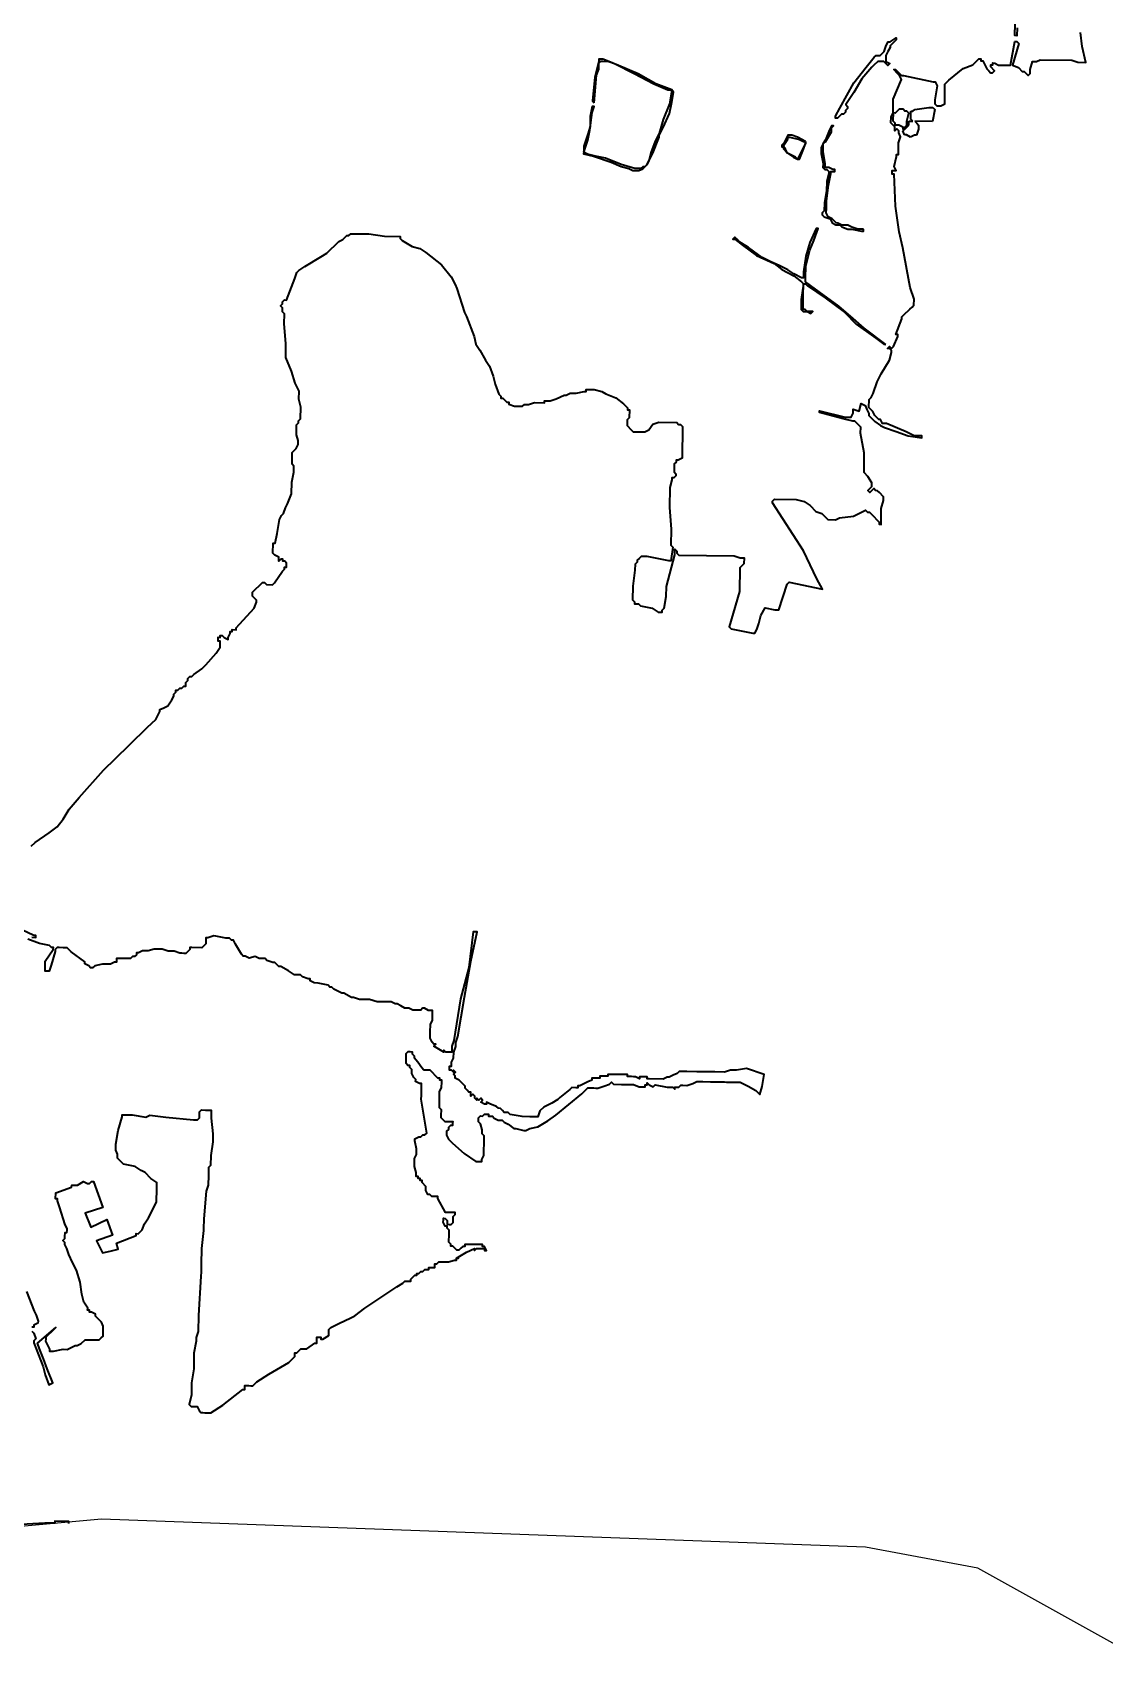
# Model space of a CAD drawing. Header units: metres. Extents: x 266208 to 280437, y 2124392 to 2131586.
# Drawn here: x 270812 to 272967, y 2125802 to 2129104 of the extents above; entities that cross this region are included whole.
import ezdxf

# ---------------------------------------------------------------- set-up
doc = ezdxf.new("R2010")
doc.units = ezdxf.units.M
doc.layers.add('HIGH TIDE LINE', color=7, linetype='Continuous', true_color=0xff00c5)
doc.layers.add('village', color=3, linetype='Continuous')

msp = doc.modelspace()

# ---------------------------------------------------------------- linework, layer by layer
at = {"layer": 'HIGH TIDE LINE', "lineweight": 35}
for p, q in [((272573.6, 2128917.9), (272573.7, 2128925.9)), ((272573.7, 2128925.9), (272581.7, 2128925.7)), ((272577.7, 2128929.8), (272578, 2128945.7)), ((272581.7, 2128925.7), (272577.7, 2128929.8)), ((272578, 2128945.7), (272582, 2128945.7)), ((272582, 2128945.7), (272586, 2128949.6)), ((272621.5, 2128925.2), (272585.6, 2128925.7)), ((272585.6, 2128925.7), (272589.6, 2128921.6)), ((272586, 2128949.6), (272613.9, 2128953.1)), ((272613.9, 2128953.1), (272621.9, 2128953)), ((272625.8, 2128949), (272621.5, 2128925.2)), ((272621.9, 2128953), (272625.8, 2128949)), ((272330.3, 2128889.6), (272330.3, 2128893.6)), ((272330.3, 2128893.6), (272334.3, 2128893.5)), ((272334.3, 2128893.5), (272354.2, 2128889.2)), ((272561.5, 2128906.1), (272565.5, 2128910)), ((272565.3, 2128898.1), (272561.5, 2128906.1)), ((272569.3, 2128898), (272565.3, 2128898.1)), ((272565.5, 2128910), (272573.6, 2128917.9)), ((272577.2, 2128893.9), (272569.3, 2128898)), ((272585.2, 2128897.8), (272577.2, 2128893.9)), ((272589.2, 2128897.8), (272585.2, 2128897.8)), ((272593.4, 2128909.6), (272589.2, 2128897.8)), ((272589.6, 2128921.6), (272593.5, 2128917.6)), ((272593.5, 2128917.6), (272593.4, 2128909.6)), ((272322.1, 2128877.8), (272330.3, 2128889.6)), ((272322.1, 2128873.8), (272322.1, 2128877.8)), ((272326, 2128869.7), (272322.1, 2128873.8)), ((272329.9, 2128861.7), (272326, 2128869.7)), ((272345.7, 2128853.5), (272329.9, 2128861.7)), ((272366, 2128881.1), (272353.7, 2128857.4)), ((272354.2, 2128889.2), (272362.1, 2128885.1)), ((272362.1, 2128885.1), (272366, 2128885.1)), ((272366, 2128885.1), (272366, 2128881.1)), ((272349.6, 2128849.5), (272345.7, 2128853.5)), ((272353.7, 2128857.4), (272349.6, 2128849.5))]:
    msp.add_line(p, q, dxfattribs=at)
for points in [[(270808.3, 2127466.2), (270816.3, 2127474), (270844.5, 2127493.5), (270860.6, 2127505.2), (270872.8, 2127521), (270885, 2127540.7), (270905.3, 2127564.3), (270953.9, 2127619.4), (270978.1, 2127642.9), (271006.4, 2127670.4), (271042.7, 2127705.7), (271058.9, 2127721.4), (271067.1, 2127737.2), (271067.1, 2127741.2), (271075.2, 2127745), (271083.2, 2127748.9), (271091.3, 2127760.7), (271095.4, 2127768.6), (271095.5, 2127772.6), (271099.5, 2127776.5), (271099.6, 2127780.5), (271103.5, 2127780.5), (271107.6, 2127784.4), (271111.6, 2127784.3), (271115.6, 2127788.2), (271119.6, 2127788.2), (271119.7, 2127796.2), (271123.7, 2127800.1), (271123.8, 2127804.1), (271127.8, 2127808), (271131.8, 2127807.9), (271135.9, 2127811.8), (271152, 2127823.6), (271160, 2127831.4), (271180.3, 2127855), (271188.4, 2127866.8), (271188.6, 2127878.8), (271184.6, 2127878.8), (271184.7, 2127886.8), (271188.7, 2127886.7), (271188.8, 2127890.7), (271192.8, 2127890.7), (271196.7, 2127886.6), (271204.6, 2127882.5), (271204.6, 2127886.5), (271208.7, 2127894.4), (271208.8, 2127898.4), (271212.8, 2127898.3), (271212.8, 2127902.3), (271220.8, 2127902.2), (271220.9, 2127906.2), (271257.3, 2127945.5), (271261.4, 2127957.4), (271261.5, 2127961.3), (271257.6, 2127965.4), (271253.6, 2127969.4), (271253.8, 2127977.4), (271274, 2127997), (271277.9, 2127996.9), (271281.9, 2127992.9), (271293.8, 2127992.7), (271297.8, 2127996.7), (271314.1, 2128020.3), (271318.2, 2128024.2), (271318.2, 2128028.2), (271322.2, 2128028.2), (271322.3, 2128036.1), (271318.4, 2128040.2), (271314.4, 2128040.2), (271314.5, 2128044.2), (271310.5, 2128044.3), (271306.4, 2128040.3), (271306.6, 2128048.3), (271298.7, 2128052.4), (271294.7, 2128056.4), (271295, 2128076.4), (271299, 2128076.3), (271303.3, 2128096.1), (271307.7, 2128124), (271311.8, 2128131.9), (271315.8, 2128135.8), (271320, 2128147.7), (271324.1, 2128155.6), (271332.3, 2128175.4), (271332.7, 2128199.3), (271336.9, 2128219.1), (271337.1, 2128231.1), (271333.2, 2128235.1), (271333.5, 2128259), (271337.6, 2128262.9), (271341.6, 2128266.8), (271345.7, 2128274.7), (271345.8, 2128282.7), (271342, 2128294.7), (271342.3, 2128314.6), (271346.3, 2128318.5), (271346.4, 2128322.5), (271350.4, 2128326.4), (271350.8, 2128350.3), (271347, 2128366.3), (271347.3, 2128382.2), (271339.5, 2128398.3), (271331.9, 2128422.3), (271320.4, 2128450.3), (271320.8, 2128478.2), (271317.4, 2128518.1), (271317.7, 2128538), (271313.8, 2128542), (271313.9, 2128550), (271310, 2128554), (271314, 2128558), (271314.1, 2128561.9), (271318.1, 2128565.9), (271322.1, 2128565.8), (271338.7, 2128609.4), (271342.8, 2128621.3), (271346.8, 2128625.2), (271358.9, 2128633), (271391, 2128652.4), (271403.1, 2128660.2), (271427.3, 2128683.8), (271435.4, 2128687.6), (271439.4, 2128691.5), (271443.4, 2128695.5), (271447.4, 2128695.4), (271451.5, 2128699.3), (271487.3, 2128698.8), (271519.1, 2128694.4), (271550.9, 2128693.9), (271550.9, 2128689.9), (271554.8, 2128685.9), (271574.5, 2128673.6), (271590.4, 2128669.4), (271602.2, 2128661.3), (271633.7, 2128636.9), (271653.3, 2128612.7), (271661, 2128596.7), (271664.9, 2128588.7), (271680.1, 2128540.7), (271684, 2128532.6), (271699.3, 2128492.6), (271703.1, 2128476.6), (271710.8, 2128464.5), (271722.5, 2128444.5), (271730.3, 2128432.4), (271737.9, 2128412.4), (271741.7, 2128396.4), (271749.4, 2128376.4), (271753.3, 2128372.3), (271753.2, 2128368.3), (271757.2, 2128368.3), (271765.1, 2128360.2), (271769, 2128360.1), (271769, 2128356.2), (271780.9, 2128352), (271796.8, 2128351.8), (271800.8, 2128355.7), (271808.8, 2128355.6), (271820.8, 2128359.4), (271840.7, 2128359.1), (271840.8, 2128363.1), (271852.7, 2128362.9), (271864.7, 2128366.7), (271880.7, 2128374.4), (271884.7, 2128374.4), (271892.7, 2128378.3), (271904.7, 2128378.1), (271920.7, 2128381.8), (271924.7, 2128381.8), (271924.7, 2128385.8), (271940.6, 2128385.5), (271956.5, 2128381.3), (271964.4, 2128377.2), (271984.2, 2128369), (271999.9, 2128356.8), (272003.9, 2128352.7), (272007.8, 2128348.7), (272007.7, 2128344.7), (272011.7, 2128344.7), (272011.5, 2128328.7), (272007.4, 2128324.8), (272007.3, 2128312.9), (272015.1, 2128304.8), (272019, 2128300.7), (272042.9, 2128300.4), (272050.9, 2128304.3), (272059.1, 2128316.1), (272071.1, 2128319.9), (272106.9, 2128319.4), (272110.8, 2128315.3), (272114.8, 2128315.3), (272118.7, 2128311.2), (272117.8, 2128247.5), (272109.8, 2128243.7), (272105.8, 2128243.7), (272105.7, 2128239.7), (272101.7, 2128235.8), (272101.5, 2128219.9), (272105.4, 2128215.8), (272105.3, 2128211.9), (272101.3, 2128207.9), (272097.3, 2128208), (272097.3, 2128204), (272093, 2128188.1), (272092.5, 2128148.3), (272095.8, 2128104.5), (272095.3, 2128072.6), (272099.3, 2128068.6), (272094.9, 2128040.8), (272090.9, 2128040.8), (272071, 2128045.1), (272047.2, 2128049.4), (272035.3, 2128049.6), (272031.2, 2128045.7), (272027.2, 2128041.8), (272027.1, 2128037.8), (272023.1, 2128033.8), (272022.9, 2128021.9), (272018.5, 2127990.1), (272018.1, 2127962.2), (272022, 2127958.2), (272021.9, 2127954.2), (272029.9, 2127954.1), (272033.8, 2127950.1), (272057.6, 2127945.7), (272069.5, 2127937.6), (272077.4, 2127937.5), (272077.5, 2127941.5), (272081.5, 2127945.4), (272085.9, 2127969.2), (272086.2, 2127989.1), (272103, 2128052.6), (272103.2, 2128064.5), (272107.1, 2128060.5), (272107, 2128056.5), (272111, 2128052.5), (272222.4, 2128050.8), (272234.3, 2128046.7), (272242.3, 2128046.6), (272242.1, 2128034.6), (272234, 2128026.8), (272233.3, 2127979), (272220.8, 2127935.4), (272212.4, 2127907.6), (272216.3, 2127903.6), (272260, 2127895), (272264, 2127894.9), (272268.1, 2127902.8), (272272.2, 2127914.7), (272276.4, 2127930.6), (272284.6, 2127946.4), (272304.5, 2127942.1), (272312.4, 2127942), (272329.1, 2127993.5), (272333.2, 2127997.5), (272400.2, 2127983.8), (272389, 2128004.6), (272362, 2128060.8), (272299.7, 2128157.2), (272299.7, 2128161.2), (272303.8, 2128165.2), (272347.5, 2128164.5), (272363.4, 2128160.3), (272375.2, 2128152.2), (272387, 2128140), (272398.9, 2128135.9), (272410.7, 2128123.8), (272426.6, 2128123.5), (272434.6, 2128127.4), (272462.5, 2128131), (272486.6, 2128142.6), (272490.5, 2128138.5), (272494.5, 2128138.5), (272498.4, 2128134.4), (272514.1, 2128118.3), (272514.1, 2128114.3), (272518, 2128114.2), (272518.5, 2128146.1), (272522.7, 2128161.9), (272522.8, 2128169.9), (272515, 2128178), (272511.1, 2128182), (272507.1, 2128182.1), (272503.2, 2128186.1), (272495.1, 2128178.3), (272491.2, 2128182.3), (272499.2, 2128190.2), (272499.4, 2128198.1), (272491.6, 2128210.2), (272483.7, 2128218.3), (272484.3, 2128258.1), (272476.9, 2128298), (272477.1, 2128310), (272469.2, 2128318.1), (272465.3, 2128322.1), (272461.3, 2128322.1), (272441.5, 2128326.4), (272393.9, 2128339.1), (272394, 2128343), (272445.5, 2128330.3), (272457.5, 2128330.2), (272461.6, 2128338.1), (272461.7, 2128346), (272473.6, 2128341.9), (272477.8, 2128357.8), (272485.7, 2128353.7), (272489.6, 2128345.6), (272493.4, 2128337.6), (272493.4, 2128333.6), (272501.2, 2128325.5), (272505.1, 2128321.5), (272517, 2128313.4), (272524.9, 2128309.3), (272548.6, 2128301), (272572.4, 2128292.6), (272600.2, 2128288.3), (272600.3, 2128292.2), (272584.4, 2128292.5), (272568.5, 2128300.7), (272529, 2128317.2), (272521, 2128317.3), (272517.1, 2128325.3), (272513.2, 2128325.4), (272505.3, 2128333.5), (272501.4, 2128341.5), (272497.5, 2128345.5), (272493.6, 2128349.6), (272493.8, 2128365.5), (272497.9, 2128369.4), (272502, 2128377.3), (272510.3, 2128401.1), (272518.5, 2128416.9), (272534.8, 2128444.5), (272539, 2128460.4), (272539.1, 2128464.4), (272535.2, 2128468.4), (272531.2, 2128468.5), (272535.2, 2128472.4), (272539.1, 2128468.4), (272543.2, 2128472.3), (272551.4, 2128492.1), (272551.5, 2128496.1), (272547.5, 2128496.1), (272559.9, 2128527.8), (272560, 2128531.8), (272564, 2128535.7), (272576.1, 2128547.5), (272580.2, 2128551.4), (272584.2, 2128555.3), (272584.4, 2128567.3), (272576.8, 2128591.3), (272562, 2128671.1), (272554.5, 2128703.1), (272547.3, 2128755), (272544.3, 2128818.8), (272540.3, 2128818.8), (272540.4, 2128826.8), (272548.4, 2128826.7), (272544.5, 2128834.7), (272548.8, 2128854.5), (272548.8, 2128858.5), (272552.8, 2128858.5), (272553.2, 2128882.4), (272557.3, 2128894.2), (272553.4, 2128902.3), (272553.5, 2128906.2), (272549.6, 2128910.3), (272545.5, 2128906.4), (272545.7, 2128914.3), (272537.8, 2128922.4), (272538, 2128934.3), (272542.1, 2128942.3), (272541.9, 2128926.3), (272545.8, 2128922.3), (272545.7, 2128918.3), (272553.7, 2128918.2), (272561.6, 2128914.1), (272561.5, 2128910.1), (272565.5, 2128910), (272565.6, 2128914), (272569.6, 2128918), (272569.7, 2128925.9), (272573.9, 2128941.8), (272570, 2128945.8), (272566, 2128945.9), (272562.1, 2128949.9), (272554.1, 2128950), (272550.1, 2128946.1), (272546.1, 2128942.2), (272542.1, 2128942.3), (272542.5, 2128970.1), (272559, 2129009.7), (272555.1, 2129017.7), (272551.2, 2129021.8), (272543.4, 2129029.8), (272547.3, 2129029.8), (272559.1, 2129017.7), (272563.1, 2129017.6), (272622.6, 2129004.8), (272626.6, 2129004.7), (272630.5, 2128996.7), (272626.1, 2128968.9), (272626, 2128960.9), (272629.9, 2128956.9), (272637.9, 2128956.8), (272645.9, 2128960.6), (272646.5, 2129000.5), (272650.5, 2129004.4), (272654.5, 2129008.3), (272682.8, 2129031.8), (272702.8, 2129039.5), (272710.9, 2129047.3), (272714.9, 2129051.2), (272718.9, 2129051.2), (272718.8, 2129047.2), (272722.8, 2129047.1), (272726.7, 2129039.1), (272730.5, 2129031.1), (272734.5, 2129027.1), (272738.4, 2129023), (272742.4, 2129023), (272746.4, 2129026.9), (272738.6, 2129035), (272738.6, 2129038.9), (272742.6, 2129038.9), (272742.7, 2129042.9), (272746.6, 2129042.8), (272754.5, 2129038.7), (272778.4, 2129038.4), (272787.1, 2129086), (272791.1, 2129086), (272795, 2129081.9), (272782.4, 2129038.3), (272794.3, 2129034.1), (272802.1, 2129026.1), (272806.1, 2129026), (272810, 2129022), (272814, 2129017.9), (272818, 2129021.9), (272818.1, 2129029.8), (272822.3, 2129045.7), (272830.3, 2129045.6), (272838.3, 2129049.4), (272902, 2129048.5), (272913.9, 2129044.3), (272929.8, 2129044.1), (272922.3, 2129076.1), (272918.8, 2129104)], [(272791.5, 2129113.8), (272791.2, 2129097.9), (272787.3, 2129098), (272787.6, 2129121.9)], [(270809.6, 2127283), (270817.5, 2127282.8), (270817.6, 2127286.8), (270813.6, 2127286.9), (270778, 2127303.3)], [(270809.9, 2126490.4), (270813.9, 2126486.4), (270817.7, 2126474.4), (270813.6, 2126470.4), (270813.6, 2126466.5), (270832.8, 2126418.4), (270836.5, 2126402.4), (270844.2, 2126382.4), (270852.2, 2126386.2), (270840.7, 2126414.3), (270833, 2126434.3), (270825.3, 2126454.3), (270821.5, 2126466.3), (270857.8, 2126497.7), (270849.7, 2126489.8), (270841.7, 2126482), (270837.6, 2126478.1), (270837.6, 2126474.1), (270837.5, 2126470.1), (270841.4, 2126462.1), (270845.2, 2126454.1), (270845.2, 2126450.1), (270849.2, 2126450), (270853.1, 2126450), (270873.1, 2126453.6), (270881.1, 2126453.5), (270897.1, 2126461.3), (270901.1, 2126461.2), (270909.1, 2126465.1), (270917.2, 2126472.9), (270921.2, 2126472.9), (270929.1, 2126472.7), (270941.1, 2126472.6), (270945.1, 2126472.5), (270949.1, 2126476.4), (270953.1, 2126480.4), (270953.2, 2126484.3), (270953.3, 2126488.3), (270953.3, 2126492.3), (270953.4, 2126496.3), (270953.4, 2126500.3), (270949.6, 2126508.3), (270945.6, 2126512.3), (270937.8, 2126520.4), (270937.9, 2126524.4), (270929.9, 2126528.5), (270926, 2126528.5), (270926, 2126532.5), (270922, 2126532.6), (270922.1, 2126536.6), (270914.3, 2126548.6), (270910.6, 2126564.6), (270906.9, 2126588.6), (270899.3, 2126612.6), (270891.6, 2126628.6), (270883.9, 2126644.7), (270880.1, 2126656.7), (270876.2, 2126664.7), (270876.2, 2126668.7), (270872.3, 2126672.7), (270876.4, 2126676.6), (270876.4, 2126680.6), (270876.5, 2126688.6), (270880.5, 2126688.5), (270880.6, 2126692.5), (270880.6, 2126696.5), (270876.8, 2126704.5), (270865.4, 2126740.5), (270861.5, 2126752.5), (270861.6, 2126756.5), (270857.6, 2126756.5), (270857.8, 2126768.5), (270889.8, 2126780), (270889.9, 2126784), (270893.9, 2126783.9), (270901.8, 2126783.8), (270913.9, 2126791.6), (270921.8, 2126787.5), (270925.8, 2126787.4), (270929.8, 2126791.3), (270933.8, 2126791.3), (270952.9, 2126739.2), (270916.9, 2126727.8), (270928.5, 2126699.8), (270960.6, 2126715.2), (270972, 2126683.2), (270940, 2126671.7), (270951.6, 2126647.6), (270967.6, 2126651.4), (270983.6, 2126655.1), (270979.8, 2126667.1), (271019.8, 2126682.5), (271019.9, 2126686.5), (271023.8, 2126686.4), (271031.9, 2126694.3), (271036.1, 2126706.1), (271044.2, 2126718), (271060.6, 2126749.6), (271060.7, 2126757.6), (271060.9, 2126769.5), (271061.1, 2126781.5), (271061.1, 2126785.4), (271061.2, 2126789.4), (271049.4, 2126797.6), (271037.6, 2126809.7), (271029.7, 2126813.8), (271017.9, 2126821.9), (270994, 2126826.2), (270990.1, 2126830.3), (270986.2, 2126834.3), (270982.3, 2126838.4), (270982.4, 2126846.3), (270978.5, 2126854.3), (270978.6, 2126858.3), (270978.7, 2126866.3), (270983.1, 2126894.1), (270991.4, 2126921.9), (270991.5, 2126925.8), (270995.5, 2126925.8), (271011.4, 2126925.6), (271039.2, 2126921.2), (271047.2, 2126925), (271079, 2126920.6), (271134.7, 2126915.8), (271142.7, 2126915.7), (271146.7, 2126919.6), (271146.9, 2126931.5), (271150.9, 2126935.5), (271158.9, 2126935.3), (271162.9, 2126935.3), (271166.8, 2126935.2), (271170.8, 2126935.2), (271170.8, 2126931.2), (271170.6, 2126919.2), (271174.1, 2126887.3), (271173.9, 2126871.4), (271169.5, 2126843.6), (271169.2, 2126823.7), (271165.2, 2126819.8), (271165, 2126811.8), (271164.9, 2126799.8), (271164.7, 2126787.9), (271164.6, 2126783.9), (271160.5, 2126772), (271155.7, 2126716.3), (271155.4, 2126696.4), (271155.3, 2126692.5), (271150.8, 2126656.7), (271150.4, 2126624.8), (271150.1, 2126608.9), (271150, 2126600.9), (271144.9, 2126521.4), (271144.4, 2126489.5), (271140.2, 2126477.6), (271140.1, 2126469.7), (271135.8, 2126445.8), (271135.3, 2126414), (271130.9, 2126386.2), (271130.7, 2126366.2), (271130.6, 2126362.3), (271126.3, 2126342.4), (271130.2, 2126338.4), (271134.2, 2126338.3), (271138.2, 2126338.3), (271142.2, 2126338.2), (271146.1, 2126330.2), (271150, 2126326.1), (271154, 2126326.1), (271157.9, 2126326), (271161.9, 2126326), (271169.9, 2126325.8), (271194, 2126341.4), (271234.3, 2126372.7), (271238.3, 2126372.6), (271238.3, 2126376.6), (271238.4, 2126380.6), (271242.4, 2126380.5), (271246.3, 2126380.5), (271250.3, 2126380.4), (271254.3, 2126380.4), (271262.4, 2126388.2), (271286.5, 2126403.8), (271326.7, 2126427.1), (271334.7, 2126435), (271338.8, 2126438.9), (271338.8, 2126442.9), (271338.9, 2126446.8), (271342.9, 2126446.8), (271346.9, 2126450.7), (271351, 2126454.6), (271358.9, 2126454.5), (271362.9, 2126454.5), (271379, 2126466.2), (271383, 2126466.1), (271383, 2126470.1), (271383.2, 2126478.1), (271387.1, 2126478), (271391.1, 2126477.9), (271391.1, 2126474), (271395, 2126473.9), (271407.1, 2126481.7), (271407.2, 2126485.7), (271407.2, 2126489.6), (271407.3, 2126493.6), (271411.3, 2126497.6), (271427.4, 2126505.3), (271451.4, 2126516.9), (271459.4, 2126520.7), (271479.6, 2126536.4), (271543.9, 2126579.2), (271556, 2126587), (271560, 2126591), (271564, 2126590.9), (271568, 2126590.8), (271572, 2126590.8), (271572, 2126594.8), (271576, 2126598.7), (271580.1, 2126602.6), (271584.1, 2126602.6), (271584.1, 2126606.5), (271588.1, 2126606.5), (271592.1, 2126610.4), (271596.1, 2126610.3), (271600.2, 2126614.3), (271604.1, 2126614.2), (271608.1, 2126614.2), (271608.2, 2126618.1), (271612.2, 2126618.1), (271616.1, 2126618), (271620.1, 2126618), (271620.2, 2126621.9), (271620.2, 2126625.9), (271624.2, 2126625.9), (271628.3, 2126629.8), (271632.2, 2126629.7), (271636.2, 2126629.7), (271640.2, 2126629.6), (271644.2, 2126629.6), (271648.2, 2126629.5), (271660.2, 2126633.3), (271664.2, 2126633.2), (271664.2, 2126637.2), (271668.2, 2126637.2), (271664.2, 2126637.2), (271684.3, 2126648.9), (271700.3, 2126656.6), (271700.3, 2126652.6), (271704.3, 2126656.6), (271712.3, 2126656.4), (271716.3, 2126656.4), (271720.2, 2126656.3), (271720.2, 2126652.3), (271724.2, 2126652.3), (271720.3, 2126660.3), (271716.3, 2126660.4), (271716.4, 2126664.3), (271708.4, 2126664.5), (271700.5, 2126664.6), (271688.5, 2126664.8), (271684.5, 2126664.8), (271680.5, 2126664.9), (271680.5, 2126660.9), (271676.5, 2126660.9), (271672.5, 2126657), (271668.4, 2126653.1), (271664.4, 2126653.2), (271660.5, 2126657.2), (271656.6, 2126661.2), (271652.6, 2126661.3), (271652.7, 2126665.3), (271648.8, 2126669.3), (271648.8, 2126673.3), (271648.9, 2126681.3), (271649, 2126685.2), (271649.1, 2126693.2), (271645.2, 2126697.2), (271645.2, 2126701.2), (271641.3, 2126701.3), (271637.4, 2126709.3), (271637.5, 2126713.3), (271637.5, 2126717.3), (271641.5, 2126717.2), (271645.4, 2126713.2), (271645.4, 2126709.2), (271645.3, 2126705.2), (271649.3, 2126705.1), (271653.3, 2126705.1), (271657.3, 2126709), (271657.4, 2126713), (271657.4, 2126717), (271657.5, 2126721), (271661.5, 2126724.9), (271661.6, 2126728.9), (271657.6, 2126728.9), (271653.6, 2126729), (271649.6, 2126729), (271645.6, 2126729.1), (271641.7, 2126729.2), (271626.1, 2126757.3), (271626.2, 2126761.2), (271622.2, 2126761.3), (271618.2, 2126761.4), (271614.3, 2126761.4), (271610.3, 2126765.5), (271606.4, 2126765.5), (271602.5, 2126773.5), (271602.6, 2126781.5), (271594.8, 2126789.6), (271594.8, 2126793.6), (271590.8, 2126793.6), (271590.9, 2126797.6), (271586.9, 2126797.7), (271587, 2126801.6), (271583, 2126801.7), (271583.1, 2126805.7), (271583.1, 2126809.7), (271579.3, 2126821.7), (271579.4, 2126829.6), (271579.5, 2126837.6), (271583.6, 2126845.5), (271583.7, 2126849.5), (271583.8, 2126857.4), (271580.1, 2126873.4), (271580.1, 2126877.4), (271588.1, 2126881.3), (271592.1, 2126881.2), (271596.2, 2126885.1), (271600.1, 2126885.1), (271604.2, 2126889), (271596.9, 2126932.9), (271593.2, 2126956.9), (271593.3, 2126964.8), (271593.5, 2126976.8), (271593.6, 2126980.8), (271593.6, 2126984.7), (271593.7, 2126988.7), (271589.7, 2126988.8), (271581.8, 2126992.9), (271581.9, 2126996.9), (271577.9, 2127000.9), (271574.1, 2127008.9), (271574.2, 2127016.9), (271570.3, 2127020.9), (271570.3, 2127024.9), (271566.4, 2127025), (271562.4, 2127029), (271562.5, 2127033), (271562.5, 2127037), (271562.7, 2127044.9), (271562.7, 2127048.9), (271566.8, 2127052.8), (271570.7, 2127052.8), (271574.7, 2127052.7), (271574.7, 2127048.7), (271578.6, 2127044.7), (271578.5, 2127040.7), (271586.4, 2127032.6), (271594.2, 2127020.6), (271598.1, 2127016.5), (271606, 2127016.4), (271610, 2127016.4), (271625.7, 2127000.2), (271629.7, 2127000.1), (271629.6, 2126996.2), (271633.6, 2126996.1), (271633.6, 2126992.1), (271633.4, 2126980.2), (271629.3, 2126972.3), (271629.2, 2126964.3), (271629, 2126952.4), (271628.8, 2126940.4), (271632.8, 2126936.4), (271632.6, 2126924.4), (271632.5, 2126920.5), (271636.4, 2126916.4), (271640.4, 2126912.4), (271644.3, 2126912.3), (271648.3, 2126912.3), (271652.3, 2126912.2), (271656.3, 2126912.1), (271656.2, 2126908.2), (271656.2, 2126904.2), (271652.2, 2126904.2), (271648.2, 2126900.3), (271648.1, 2126896.3), (271644.1, 2126892.4), (271644, 2126888.4), (271643.9, 2126884.4), (271647.8, 2126876.4), (271655.6, 2126868.3), (271679.2, 2126848.1), (271702.9, 2126831.8), (271710.9, 2126831.7), (271714.8, 2126831.6), (271714.9, 2126835.6), (271719, 2126843.5), (271719.1, 2126851.5), (271719.2, 2126855.5), (271719.2, 2126859.4), (271719.3, 2126863.4), (271719.3, 2126867.4), (271719.5, 2126875.4), (271719.6, 2126883.3), (271715.7, 2126887.4), (271715.7, 2126891.4), (271715.8, 2126895.3), (271712, 2126907.3), (271708, 2126911.4), (271708.1, 2126915.4), (271708.2, 2126919.3), (271712.2, 2126923.3), (271716.2, 2126923.2), (271720.2, 2126927.1), (271724.2, 2126927.1), (271728.2, 2126927), (271728.1, 2126923), (271732.1, 2126923), (271736.1, 2126922.9), (271740, 2126918.9), (271747.9, 2126914.8), (271751.9, 2126914.7), (271755.9, 2126914.7), (271759.8, 2126910.6), (271767.7, 2126906.5), (271779.5, 2126898.4), (271783.5, 2126898.3), (271799.4, 2126894.1), (271803.4, 2126894.1), (271811.4, 2126897.9), (271827.4, 2126901.7), (271847.4, 2126913.3), (271863.5, 2126925), (271915.9, 2126968.1), (271928, 2126979.9), (271936, 2126979.7), (271940, 2126979.7), (271944, 2126979.6), (271948, 2126979.6), (271960, 2126983.4), (271972, 2126987.2), (271976, 2126991.1), (271979.9, 2126987.1), (271995.8, 2126986.8), (272011.8, 2126986.6), (272019.7, 2126986.5), (272031.6, 2126982.3), (272035.6, 2126982.3), (272039.6, 2126982.2), (272043.6, 2126982.1), (272043.6, 2126986.1), (272047.6, 2126986.1), (272047.7, 2126990.1), (272051.6, 2126986), (272059.5, 2126981.9), (272063.5, 2126985.8), (272087.4, 2126981.5), (272099.3, 2126981.3), (272103.2, 2126977.3), (272103.3, 2126981.3), (272111.2, 2126981.2), (272115.3, 2126985.1), (272119.3, 2126985), (272127.2, 2126984.9), (272139.2, 2126988.7), (272147.2, 2126992.6), (272159.2, 2126992.4), (272175.1, 2126992.2), (272187.1, 2126992), (272199, 2126991.8), (272203, 2126991.8), (272207, 2126991.7), (272218.9, 2126991.5), (272226.9, 2126991.4), (272234.8, 2126991.3), (272242.7, 2126987.2), (272250.6, 2126983.1), (272266.4, 2126974.9), (272274.3, 2126966.8), (272278.5, 2126982.7), (272282.8, 2127006.5), (272247.2, 2127019), (272227.2, 2127015.3), (272215.3, 2127015.5), (272203.3, 2127011.7), (272183.4, 2127012), (272167.4, 2127012.2), (272163.5, 2127012.3), (272147.5, 2127012.5), (272127.6, 2127012.8), (272115.7, 2127013), (272111.7, 2127013), (272107.7, 2127009.1), (272099.6, 2127005.2), (272091.6, 2127001.4), (272087.6, 2127001.4), (272079.6, 2126997.6), (272051.8, 2126998), (272047.8, 2126998), (272047.8, 2127002), (272031.9, 2127002.2), (272031.8, 2126998.2), (272023.9, 2127002.3), (272020, 2127002.4), (272016, 2127002.5), (272008, 2127002.6), (272008.1, 2127006.6), (271996.1, 2127006.7), (271980.2, 2127007), (271968.3, 2127007.1), (271968.2, 2127003.2), (271960.2, 2127003.3), (271956.3, 2127003.3), (271952.3, 2127003.4), (271952.2, 2126999.4), (271940.3, 2126999.6), (271936.3, 2126999.6), (271936.2, 2126995.7), (271928.2, 2126991.8), (271912.2, 2126984.1), (271908.2, 2126984.1), (271908.1, 2126980.1), (271904.2, 2126980.2), (271896.2, 2126980.3), (271892.2, 2126976.4), (271872, 2126960.8), (271868, 2126956.8), (271855.9, 2126949), (271839.9, 2126941.3), (271831.8, 2126933.5), (271827.6, 2126921.6), (271819.7, 2126921.7), (271815.7, 2126921.8), (271811.7, 2126921.8), (271795.8, 2126922), (271772, 2126926.4), (271768, 2126930.4), (271760.1, 2126930.5), (271756.2, 2126934.6), (271752.2, 2126938.6), (271748.3, 2126938.7), (271744.3, 2126942.7), (271732.5, 2126946.9), (271724.5, 2126951), (271724.5, 2126947), (271720.5, 2126947), (271712.6, 2126951.1), (271716.6, 2126955.1), (271712.7, 2126959.1), (271708.7, 2126955.2), (271704.8, 2126959.2), (271704.7, 2126955.2), (271700.8, 2126959.3), (271700.8, 2126963.3), (271696.9, 2126967.3), (271692.9, 2126963.4), (271693, 2126971.3), (271689, 2126971.4), (271685.1, 2126975.4), (271681.2, 2126979.5), (271681.2, 2126983.5), (271677.3, 2126987.5), (271669.5, 2126995.6), (271661.5, 2126999.7), (271661.6, 2127003.7), (271657.7, 2127007.7), (271661.7, 2127011.6), (271657.8, 2127015.7), (271657.7, 2127011.7), (271653.8, 2127015.7), (271649.8, 2127015.8), (271650, 2127023.7), (271653.9, 2127023.7), (271654, 2127027.7), (271654.1, 2127031.7), (271658.2, 2127039.6), (271658.3, 2127051.5), (271662.5, 2127063.4), (271662.6, 2127071.4), (271666.8, 2127083.2), (271679.9, 2127162.7), (271692.9, 2127234.2), (271705.7, 2127293.7), (271697.7, 2127293.9), (271688.7, 2127222.3), (271671.8, 2127158.8), (271658.7, 2127075.4), (271654.5, 2127063.5), (271654.3, 2127051.6), (271646.4, 2127051.7), (271642.4, 2127051.7), (271638.5, 2127055.8), (271638.4, 2127051.8), (271618.7, 2127064), (271622.7, 2127068), (271618.7, 2127068), (271614.8, 2127072.1), (271611, 2127080.1), (271611, 2127084.1), (271611.1, 2127092), (271611.4, 2127107.9), (271615.5, 2127115.8), (271615.6, 2127127.8), (271615.7, 2127131.8), (271615.8, 2127135.8), (271611.8, 2127135.8), (271607.8, 2127135.9), (271599.9, 2127140), (271595.9, 2127140), (271591.9, 2127136.1), (271583.9, 2127136.2), (271579.9, 2127136.3), (271575.9, 2127136.3), (271568, 2127140.4), (271560.1, 2127140.6), (271552.2, 2127144.7), (271544.3, 2127148.8), (271540.3, 2127148.8), (271532.4, 2127152.9), (271528.4, 2127153), (271520.4, 2127153.1), (271512.5, 2127153.2), (271508.5, 2127153.3), (271504.5, 2127153.3), (271488.7, 2127157.5), (271468.7, 2127157.8), (271456.9, 2127162), (271452.9, 2127162), (271437.1, 2127170.2), (271433.1, 2127170.3), (271425.2, 2127174.4), (271417.3, 2127178.5), (271413.4, 2127182.5), (271409.4, 2127182.6), (271405.5, 2127186.6), (271385.6, 2127190.9), (271377.6, 2127191), (271369.7, 2127195.1), (271369.8, 2127199.1), (271365.8, 2127199.2), (271353.9, 2127203.3), (271350, 2127207.3), (271338.1, 2127207.5), (271326.2, 2127215.7), (271310.4, 2127223.9), (271306.5, 2127223.9), (271298.6, 2127232), (271294.6, 2127232.1), (271282.7, 2127236.2), (271278.8, 2127240.2), (271266.9, 2127240.4), (271259, 2127244.5), (271247, 2127240.7), (271239.1, 2127244.8), (271235.1, 2127244.9), (271231.2, 2127248.9), (271219.5, 2127269), (271215.6, 2127277), (271211.7, 2127277.1), (271207.7, 2127281.1), (271199.8, 2127281.2), (271179.9, 2127285.5), (271175.9, 2127285.6), (271163.9, 2127281.8), (271160, 2127281.8), (271159.9, 2127277.8), (271159.9, 2127273.8), (271159.8, 2127269.9), (271155.8, 2127265.9), (271151.7, 2127262), (271131.8, 2127262.3), (271127.8, 2127262.4), (271127.8, 2127258.4), (271123.7, 2127254.5), (271119.7, 2127250.5), (271115.7, 2127250.6), (271111.7, 2127250.7), (271107.7, 2127250.7), (271095.9, 2127254.9), (271083.9, 2127255), (271072, 2127259.2), (271056.1, 2127259.4), (271044.1, 2127255.6), (271032.2, 2127255.8), (271024.1, 2127251.9), (271020.2, 2127252), (271020.1, 2127248), (271016.1, 2127244.1), (271012.1, 2127244.1), (271008, 2127240.2), (271004.1, 2127240.3), (271000.1, 2127240.3), (270996.1, 2127240.4), (270988.1, 2127240.5), (270984.2, 2127240.6), (270980.2, 2127240.6), (270980.1, 2127236.6), (270980.1, 2127232.7), (270976.1, 2127232.7), (270968.1, 2127228.9), (270952.1, 2127229.1), (270936.2, 2127225.3), (270932.1, 2127221.4), (270928.1, 2127221.5), (270924.2, 2127225.5), (270916.3, 2127229.6), (270916.4, 2127233.6), (270888.8, 2127253.9), (270880.9, 2127262), (270873, 2127262.1), (270865, 2127262.2), (270861, 2127262.3), (270857, 2127258.4), (270856.9, 2127254.4), (270848.6, 2127226.6), (270844.4, 2127214.7), (270836.5, 2127214.9), (270836.7, 2127234.8), (270853, 2127258.4), (270853.1, 2127262.4), (270849.1, 2127262.5), (270845.2, 2127266.5), (270825.3, 2127270.8), (270801.6, 2127279.1)], [(270799.2, 2126570.2), (270814.5, 2126530.2), (270818.4, 2126522.2), (270822.2, 2126510.1), (270822.1, 2126506.2), (270814.1, 2126502.3), (270814, 2126498.3), (270810, 2126498.4)], [(270883.9, 2126103), (270884, 2126107), (270880, 2126107.1), (270856.1, 2126107.4), (270856, 2126103.4), (270836.1, 2126103.7), (270776.4, 2126100.6)]]:
    msp.add_lwpolyline(points, dxfattribs=at)
for points in [[(272426.5, 2128936), (272434.7, 2128951.8), (272463.3, 2129003.1), (272487.7, 2129034.6), (272503.9, 2129054.3), (272507.9, 2129058.2), (272511.9, 2129058.2), (272515.9, 2129058.1), (272519.9, 2129062.1), (272524, 2129066), (272528.1, 2129077.9), (272532.2, 2129085.8), (272536.2, 2129085.7), (272548.3, 2129093.5), (272548.2, 2129089.5), (272544.2, 2129085.6), (272540.1, 2129081.7), (272536.1, 2129077.7), (272536, 2129073.8), (272531.9, 2129065.9), (272527.8, 2129058), (272527.8, 2129054), (272527.7, 2129046), (272535.6, 2129041.9), (272531.5, 2129038), (272527.6, 2129042), (272523.7, 2129046.1), (272519.7, 2129046.1), (272515.7, 2129046.2), (272511.7, 2129046.2), (272503.7, 2129038.4), (272499.6, 2129034.5), (272479.4, 2129010.9), (272463, 2128983.2), (272446.8, 2128959.6), (272450.7, 2128955.5), (272450.6, 2128951.6), (272446.6, 2128947.6), (272446.5, 2128943.6), (272442.5, 2128939.7), (272438.5, 2128939.8), (272434.5, 2128935.9), (272430.4, 2128931.9), (272426.5, 2128932)], [(271941.1, 2128963), (271945.9, 2129018.7), (271950.1, 2129030.6), (271950.2, 2129042.5), (271954.3, 2129046.4), (271958.3, 2129046.4), (271970.2, 2129046.2), (271982.1, 2129042), (272021.6, 2129021.5), (272061.1, 2129001.1), (272088.8, 2128988.7), (272096.8, 2128988.6), (272096.7, 2128984.6), (272092.4, 2128960.8), (272080, 2128929.1), (272071.6, 2128901.3), (272063.4, 2128885.5), (272055.1, 2128861.8), (272050.9, 2128845.9), (272046.8, 2128838), (272042.8, 2128834.1), (272038.8, 2128834.1), (272034.7, 2128830.2), (272030.8, 2128830.2), (272026.8, 2128830.3), (272022.8, 2128830.4), (271995, 2128838.7), (271963.4, 2128851.1), (271943.5, 2128855.4), (271927.7, 2128859.6), (271919.8, 2128863.7), (271928.1, 2128887.5), (271932.3, 2128907.4), (271936.8, 2128943.1), (271941, 2128955), (271937, 2128955.1), (271932.7, 2128935.2), (271932.5, 2128915.3), (271928.2, 2128899.5), (271919.9, 2128875.7), (271919.8, 2128863.7), (271919.7, 2128859.8), (271939.5, 2128855.5), (271975.2, 2128843), (271995, 2128834.8), (272010.9, 2128830.5), (272018.8, 2128826.4), (272026.7, 2128826.3), (272030.7, 2128826.3), (272038.7, 2128830.1), (272042.8, 2128834.1), (272046.8, 2128838), (272050.9, 2128845.9), (272059.1, 2128861.7), (272071.5, 2128893.4), (272071.6, 2128897.4), (272079.8, 2128913.2), (272092.1, 2128940.9), (272096.4, 2128960.7), (272100.7, 2128984.5), (272096.8, 2128988.6), (272065.1, 2129001), (272029.6, 2129021.4), (271990, 2129037.9), (271970.2, 2129046.2), (271958.3, 2129050.4), (271950.4, 2129050.5), (271950.3, 2129046.5), (271941.9, 2129014.7), (271937.2, 2128967)], [(272366, 2128885.1), (272350.2, 2128893.3), (272338.4, 2128897.4), (272334.4, 2128897.5), (272330.4, 2128897.6), (272322.2, 2128881.7), (272318.2, 2128877.8), (272318.1, 2128873.8), (272322.1, 2128873.8), (272322, 2128869.8), (272325.9, 2128865.8), (272329.9, 2128861.7), (272341.7, 2128853.6), (272349.6, 2128849.5), (272353.6, 2128849.4), (272361.8, 2128869.2), (272366, 2128881.1)], [(272482.9, 2128708.1), (272471, 2128708.3), (272459.1, 2128712.5), (272451.2, 2128716.6), (272439.2, 2128716.7), (272431.3, 2128720.8), (272427.4, 2128720.9), (272423.4, 2128724.9), (272419.5, 2128729), (272411.6, 2128733.1), (272407.7, 2128741.1), (272407.9, 2128749.1), (272408.1, 2128765), (272412.5, 2128796.8), (272416.9, 2128820.6), (272416.9, 2128824.6), (272424.9, 2128824.5), (272424.9, 2128828.5), (272421, 2128828.5), (272413.1, 2128832.6), (272409.1, 2128832.7), (272405.1, 2128832.7), (272405.2, 2128836.7), (272405.2, 2128840.7), (272401.6, 2128864.7), (272401.8, 2128880.6), (272405.9, 2128884.5), (272418.1, 2128904.2), (272418.2, 2128912.2), (272422.2, 2128916.1), (272418.3, 2128916.2), (272414.2, 2128908.3), (272405.9, 2128888.5), (272401.8, 2128880.6), (272397.7, 2128872.7), (272397.5, 2128860.7), (272401.2, 2128840.8), (272401.1, 2128832.8), (272405, 2128828.8), (272409, 2128828.7), (272412.9, 2128824.7), (272412.9, 2128820.7), (272408.7, 2128804.8), (272408.4, 2128784.9), (272404.1, 2128761.1), (272403.8, 2128745.1), (272399.8, 2128741.2), (272399.7, 2128737.2), (272403.6, 2128733.2), (272415.5, 2128729), (272419.4, 2128721), (272427.3, 2128716.9), (272435.3, 2128716.8), (272439.2, 2128712.8), (272451.1, 2128708.6), (272459, 2128708.5), (272478.9, 2128704.2), (272482.9, 2128704.2)], [(272527.3, 2128476.5), (272484, 2128509), (272456.5, 2128533.3), (272432.9, 2128553.6), (272393.5, 2128582), (272365.9, 2128602.3), (272366, 2128610.3), (272366.4, 2128634.2), (272374.8, 2128665.9), (272383, 2128685.7), (272391.4, 2128709.5), (272387.4, 2128709.5), (272375, 2128681.8), (272366.6, 2128654.1), (272362.2, 2128622.3), (272362, 2128610.3), (272358, 2128610.4), (272342.2, 2128618.6), (272330.4, 2128626.7), (272322.5, 2128630.8), (272314.6, 2128634.9), (272294.8, 2128643.2), (272279, 2128651.4), (272251.4, 2128671.7), (272231.7, 2128683.9), (272227.8, 2128688), (272223.9, 2128692), (272219.8, 2128688.1), (272223.8, 2128688), (272239.5, 2128675.9), (272267.1, 2128655.5), (272302.7, 2128639.1), (272318.5, 2128626.9), (272342.2, 2128614.6), (272357.9, 2128602.4), (272361.9, 2128598.4), (272357.4, 2128566.6), (272357.1, 2128546.7), (272361, 2128542.7), (272369, 2128542.5), (272376.9, 2128538.4), (272380.9, 2128542.4), (272377, 2128542.4), (272369, 2128542.5), (272365.1, 2128546.6), (272361.1, 2128546.6), (272361.2, 2128550.6), (272361.6, 2128578.5), (272361.8, 2128594.4), (272361.9, 2128598.4), (272365.8, 2128598.3), (272369.8, 2128594.3), (272405.2, 2128569.9), (272444.6, 2128541.4), (272468.2, 2128517.2), (272507.6, 2128488.7), (272523.3, 2128476.6)]]:
    msp.add_lwpolyline(points, close=True, dxfattribs=at)
at = {"layer": 'village', "color": 3}
msp.add_polyline3d([(273092.9, 2125801.7, 0), (272712.3, 2126013.1, 0), (272486.7, 2126055.4, 0), (270950.2, 2126111.8, 0), (270019.8, 2126027.2, 0), (269068.7, 2125976.3, 0), (269159.9, 2126351.4, 0), (269357.3, 2126379.6, 0), (269441.8, 2126675.7, 0), (269357.3, 2126802.5, 0), (269075.3, 2126943.5, 0), (268581.9, 2127126.8, 0)], dxfattribs=at)

doc.saveas('drawing.dxf')
